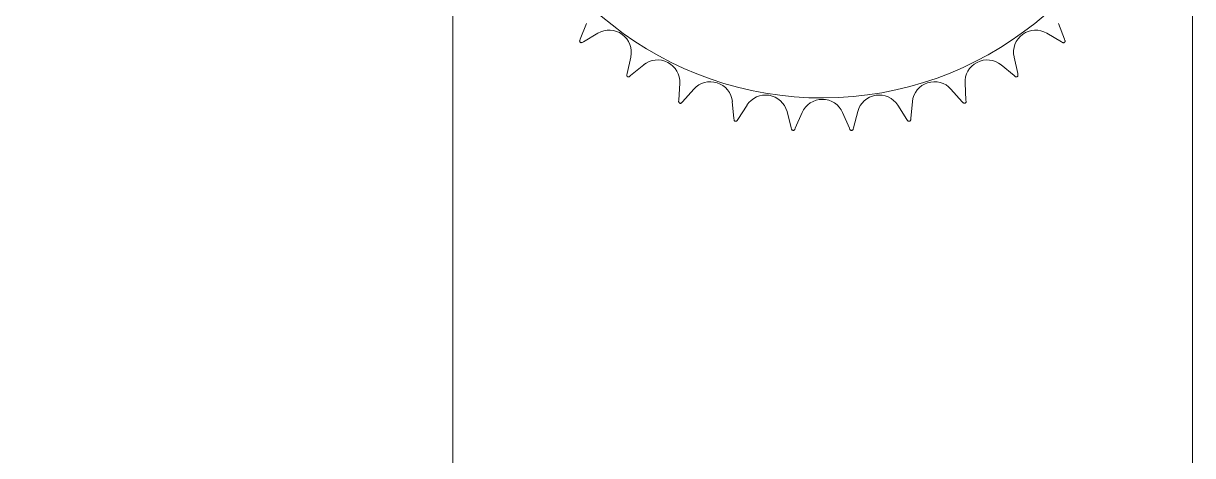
# Model space of a CAD drawing. Extents: x -3873 to 164127, y 7129 to 96529.
# Drawn here: x 84643 to 85662, y 60094 to 60471 of the extents above; entities that cross this region are included whole.
import ezdxf

# ---------------------------------------------------------------- set-up
doc = ezdxf.new("R2010")
doc.units = 0
doc.layers.get('0').update_dxf_attribs({"linetype": 'CONTINUOUS'})
doc.layers.add('LAYOUT Kromeka', color=1, linetype='CONTINUOUS', lineweight=5)

# ---------------------------------------------------------------- blocks, each defined once
blk = doc.blocks.new('SD-01-04-645-180-reduktor')
for p, q in [((-205.7, -220.3), (-211.1, -234.1)), ((211.1, -234.1), (205.7, -220.3)), ((-211.1, -234.1), (-211.5, -235.1)), ((-208.4, -236.4), (-195.7, -228.9)), ((195.7, -228.9), (208.4, -236.4)), ((211.5, -235.1), (211.1, -234.1)), ((-209.4, -237), (-208.4, -236.4)), ((208.4, -236.4), (209.4, -237)), ((-167.1, -249.7), (-170.3, -264.1)), ((170.3, -264.1), (167.1, -249.7)), ((-170.3, -264.1), (-170.5, -265.2)), ((-167.2, -265.9), (-155.8, -256.6)), ((155.8, -256.6), (167.2, -265.9)), ((170.5, -265.2), (170.3, -264.1)), ((-168.1, -266.7), (-167.2, -265.9)), ((-124.4, -272.6), (-125.2, -287.3)), ((125.2, -287.3), (124.4, -272.6)), ((167.2, -265.9), (168.1, -266.7)), ((-121.9, -288.7), (-112.1, -277.7)), ((112.1, -277.7), (121.9, -288.7)), ((-125.2, -287.3), (-125.3, -288.5)), ((-122.7, -289.5), (-121.9, -288.7)), ((-78.6, -288.6), (-77.1, -303.3)), ((-73.7, -304.1), (-65.7, -291.7)), ((65.7, -291.7), (73.7, -304.1)), ((77.1, -303.3), (78.6, -288.6)), ((121.9, -288.7), (122.7, -289.5)), ((125.3, -288.5), (125.2, -287.3)), ((-77.1, -303.3), (-77, -304.4)), ((-74.3, -305), (-73.7, -304.1)), ((-30.8, -297.2), (-27.1, -311.5)), ((-23.6, -311.7), (-17.6, -298.2)), ((17.6, -298.2), (23.6, -311.7)), ((27.1, -311.5), (30.8, -297.2)), ((73.7, -304.1), (74.3, -305)), ((77, -304.4), (77.1, -303.3)), ((-27.1, -311.5), (-26.8, -312.6)), ((-24, -312.8), (-23.6, -311.7)), ((23.6, -311.7), (24, -312.8)), ((26.8, -312.6), (27.1, -311.5))]:
    blk.add_line(p, q)
for centre, radius, start, end in [((0, 10.4), 295.8, 192.7126, 346.8544), ((-185.9, -245.5), 19.3, 347.6365, 120.3635), ((185.9, -245.5), 19.3, 59.6365, 192.3635), ((-143.6, -271.5), 19.3, 356.6365, 129.3635), ((143.6, -271.5), 19.3, 50.6365, 183.3635), ((-97.7, -290.5), 19.3, 5.6365, 138.3635), ((97.7, -290.5), 19.3, 41.6365, 174.3635), ((-49.5, -302.1), 19.3, 14.6365, 147.3635), ((49.5, -302.1), 19.3, 32.6365, 165.3635), ((0, -305.9), 19.3, 23.6365, 156.3635)]:
    blk.add_arc(centre, radius, start, end)
for points, knots in [([(-211.5, -235.1), (-211.5, -235.2), (-211.5, -235.2), (-211.6, -235.4), (-211.6, -235.6), (-211.6, -236), (-211.5, -236.2), (-211.4, -236.5), (-211.3, -236.6), (-211.2, -236.7), (-211.2, -236.8), (-211.1, -236.8)], [-0.1908893, -0.1908893, -0.1908893, -0.1908893, -0.17848, -0.17848, -0.134786, -0.134786, -0.0568725, -0.0568725, -0.0222648, -0.0222648, 0, 0, 0, 0]), ([(-211.1, -236.8), (-211.1, -236.8), (-211, -236.9), (-210.9, -236.9), (-210.9, -237), (-210.7, -237), (-210.6, -237.1), (-210.3, -237.2), (-210.1, -237.2), (-209.7, -237.1), (-209.5, -237.1), (-209.4, -237)], [-0.2329739, -0.2329739, -0.2329739, -0.2329739, -0.2151518, -0.2151518, -0.1962847, -0.1962847, -0.1553347, -0.1553347, -0.0752088, -0.0752088, -0.0084722, -0.0084722, -0.0084722, -0.0084722]), ([(209.4, -237), (209.5, -237), (209.5, -237), (209.7, -237.1), (209.8, -237.1), (210.2, -237.2), (210.5, -237.1), (210.7, -237), (210.8, -237), (211, -236.9), (211, -236.9), (211.1, -236.8)], [-0.1906487, -0.1906487, -0.1906487, -0.1906487, -0.1646851, -0.1646851, -0.1369533, -0.1369533, -0.056816, -0.056816, -0.0222568, -0.0222568, 0, 0, 0, 0]), ([(211.1, -236.8), (211.2, -236.8), (211.2, -236.7), (211.3, -236.6), (211.3, -236.6), (211.5, -236.4), (211.5, -236.2), (211.6, -235.8), (211.6, -235.6), (211.6, -235.3), (211.6, -235.2), (211.5, -235.1)], [-0.2643237, -0.2643237, -0.2643237, -0.2643237, -0.2381692, -0.2381692, -0.2101601, -0.2101601, -0.127917, -0.127917, -0.0586069, -0.0586069, -0.0211809, -0.0211809, -0.0211809, -0.0211809]), ([(-170.5, -265.2), (-170.5, -265.3), (-170.5, -265.3), (-170.5, -265.5), (-170.5, -265.6), (-170.5, -266), (-170.4, -266.3), (-170.2, -266.5), (-170.1, -266.6), (-170, -266.7), (-169.9, -266.8), (-169.8, -266.8)], [-0.1907145, -0.1907145, -0.1907145, -0.1907145, -0.1725541, -0.1725541, -0.1367949, -0.1367949, -0.0569219, -0.0569219, -0.0222723, -0.0222723, 0, 0, 0, 0]), ([(-169.8, -266.8), (-169.8, -266.8), (-169.8, -266.8), (-169.7, -266.8), (-169.7, -266.9), (-169.6, -266.9), (-169.5, -266.9), (-169.2, -267), (-169, -267), (-168.5, -266.9), (-168.3, -266.8), (-168.1, -266.7)], [-0.2489742, -0.2489742, -0.2489742, -0.2489742, -0.2403271, -0.2403271, -0.2218988, -0.2218988, -0.1826006, -0.1826006, -0.0786115, -0.0786115, 0, 0, 0, 0]), ([(168.1, -266.7), (168.2, -266.8), (168.3, -266.8), (168.6, -266.9), (168.8, -267), (169.1, -267), (169.3, -267), (169.5, -266.9), (169.6, -266.9), (169.8, -266.8), (169.8, -266.8), (169.8, -266.8)], [-0.221214, -0.221214, -0.221214, -0.221214, -0.175491, -0.175491, -0.1089338, -0.1089338, -0.0502416, -0.0502416, -0.0217334, -0.0217334, -0.0069983, -0.0069983, -0.0069983, -0.0069983]), ([(169.8, -266.8), (169.9, -266.8), (169.9, -266.7), (170, -266.7), (170.1, -266.6), (170.2, -266.5), (170.3, -266.4), (170.4, -266.1), (170.5, -265.9), (170.6, -265.6), (170.6, -265.4), (170.5, -265.2)], [-0.2329085, -0.2329085, -0.2329085, -0.2329085, -0.2147623, -0.2147623, -0.1954791, -0.1954791, -0.153373, -0.153373, -0.0748519, -0.0748519, -0.0092728, -0.0092728, -0.0092728, -0.0092728]), ([(-125.3, -288.5), (-125.3, -288.7), (-125.3, -288.9), (-125.1, -289.3), (-125, -289.5), (-124.8, -289.7), (-124.7, -289.8), (-124.5, -289.9), (-124.5, -289.9), (-124.4, -290)], [-0.1906519, -0.1906519, -0.1906519, -0.1906519, -0.1380165, -0.1380165, -0.0569474, -0.0569474, -0.0222762, -0.0222762, 0, 0, 0, 0]), ([(-124.4, -290), (-124.3, -290), (-124.3, -290), (-124.1, -290), (-124, -290), (-123.7, -290.1), (-123.5, -290), (-123, -289.8), (-122.9, -289.7), (-122.7, -289.5)], [-0.2456637, -0.2456637, -0.2456637, -0.2456637, -0.2273337, -0.2273337, -0.1714692, -0.1714692, -0.0785843, -0.0785843, 0, 0, 0, 0]), ([(122.7, -289.5), (122.8, -289.7), (122.9, -289.8), (123.3, -290), (123.5, -290), (123.9, -290.1), (124, -290.1), (124.2, -290), (124.3, -290), (124.4, -290), (124.4, -290), (124.4, -290)], [-0.229523, -0.229523, -0.229523, -0.229523, -0.1723482, -0.1723482, -0.0897844, -0.0897844, -0.0466735, -0.0466735, -0.0225108, -0.0225108, -0.0158449, -0.0158449, -0.0158449, -0.0158449]), ([(124.4, -290), (124.5, -289.9), (124.5, -289.9), (124.7, -289.8), (124.7, -289.7), (124.9, -289.6), (125.1, -289.4), (125.3, -288.9), (125.3, -288.7), (125.3, -288.5)], [-0.2493455, -0.2493455, -0.2493455, -0.2493455, -0.2165176, -0.2165176, -0.1806878, -0.1806878, -0.0784455, -0.0784455, -0.0004518, -0.0004518, -0.0004518, -0.0004518]), ([(-77, -304.4), (-77, -304.6), (-76.9, -304.8), (-76.7, -305.2), (-76.5, -305.4), (-76.3, -305.6), (-76.2, -305.6), (-76, -305.7), (-76, -305.7), (-75.9, -305.7)], [-0.1906458, -0.1906458, -0.1906458, -0.1906458, -0.138073, -0.138073, -0.0569491, -0.0569491, -0.0222765, -0.0222765, 0, 0, 0, 0]), ([(-75.9, -305.7), (-75.8, -305.7), (-75.8, -305.7), (-75.6, -305.8), (-75.5, -305.7), (-75.2, -305.7), (-74.9, -305.6), (-74.6, -305.4), (-74.4, -305.2), (-74.3, -305)], [-0.2456221, -0.2456221, -0.2456221, -0.2456221, -0.2272695, -0.2272695, -0.1713101, -0.1713101, -0.0785913, -0.0785913, 0, 0, 0, 0]), ([(74.3, -305), (74.4, -305.2), (74.5, -305.3), (74.8, -305.6), (75, -305.7), (75.3, -305.7), (75.5, -305.7), (75.7, -305.7), (75.7, -305.7), (75.8, -305.7), (75.9, -305.7), (75.9, -305.7)], [-0.2295676, -0.2295676, -0.2295676, -0.2295676, -0.1724606, -0.1724606, -0.0896637, -0.0896637, -0.0466466, -0.0466466, -0.0225108, -0.0225108, -0.0159359, -0.0159359, -0.0159359, -0.0159359]), ([(75.9, -305.7), (76, -305.7), (76, -305.7), (76.2, -305.6), (76.2, -305.6), (76.5, -305.4), (76.7, -305.2), (76.9, -304.8), (77, -304.6), (77, -304.4)], [-0.2487968, -0.2487968, -0.2487968, -0.2487968, -0.2161164, -0.2161164, -0.1804594, -0.1804594, -0.0786389, -0.0786389, 0, 0, 0, 0]), ([(-26.8, -312.6), (-26.8, -312.8), (-26.7, -312.9), (-26.4, -313.3), (-26.2, -313.5), (-25.9, -313.6), (-25.8, -313.6), (-25.6, -313.7), (-25.6, -313.7), (-25.5, -313.7)], [-0.1906459, -0.1906459, -0.1906459, -0.1906459, -0.1380732, -0.1380732, -0.0569493, -0.0569493, -0.0222766, -0.0222766, 0, 0, 0, 0]), ([(-25.5, -313.7), (-25.5, -313.7), (-25.5, -313.7), (-25.4, -313.7), (-25.4, -313.7), (-25.2, -313.7), (-25.1, -313.7), (-24.8, -313.6), (-24.6, -313.5), (-24.2, -313.2), (-24.1, -313), (-24, -312.8)], [-0.2489883, -0.2489883, -0.2489883, -0.2489883, -0.2406749, -0.2406749, -0.2222464, -0.2222464, -0.1827899, -0.1827899, -0.0786542, -0.0786542, 0, 0, 0, 0]), ([(24, -312.8), (24.1, -312.9), (24.1, -313), (24.4, -313.3), (24.5, -313.4), (24.8, -313.6), (24.9, -313.6), (25.2, -313.7), (25.3, -313.7), (25.4, -313.7), (25.5, -313.7), (25.5, -313.7)], [-0.2214298, -0.2214298, -0.2214298, -0.2214298, -0.1758839, -0.1758839, -0.1086444, -0.1086444, -0.050161, -0.050161, -0.0217485, -0.0217485, -0.0072366, -0.0072366, -0.0072366, -0.0072366]), ([(25.5, -313.7), (25.6, -313.7), (25.7, -313.7), (25.8, -313.6), (25.9, -313.6), (26.2, -313.5), (26.4, -313.3), (26.7, -313), (26.8, -312.8), (26.8, -312.6)], [-0.2487971, -0.2487971, -0.2487971, -0.2487971, -0.2161167, -0.2161167, -0.1804596, -0.1804596, -0.078639, -0.078639, 0, 0, 0, 0])]:
    blk.add_open_spline(points, degree=3, knots=knots)

msp = doc.modelspace()

# ---------------------------------------------------------------- linework, layer by layer
at = {"layer": 'LAYOUT Kromeka', "ltscale": 20}
msp.add_line((85662.1, 47010.5, -15419981.6), (85662.1, 60501.8, -15419981.6), dxfattribs=at)
at = {"layer": 'LAYOUT Kromeka', "elevation": -15419959.7}
msp.add_lwpolyline([(83727.6, 63133.9), (83722, 47023.6, 0.412929), (84124.9, 46618.6), (85259.1, 46618.6, 0.415704), (85662.1, 47023.6), (85662.1, 60626.6), (85662.1, 60701.8, 1), (85017.1, 60701.8), (85017.1, 60331.8), (85017.1, 56376, -1), (84371.2, 56376), (84372.6, 60367.8), (84372.6, 63130.5)], format="xyb", dxfattribs=at)

# ---------------------------------------------------------------- block references
at = {"layer": 'LAYOUT Kromeka', "xscale": -1}
msp.add_blockref('SD-01-04-645-180-reduktor', (85339.3, 60691.2, -15419981.6), dxfattribs=at)

doc.saveas('drawing.dxf')
